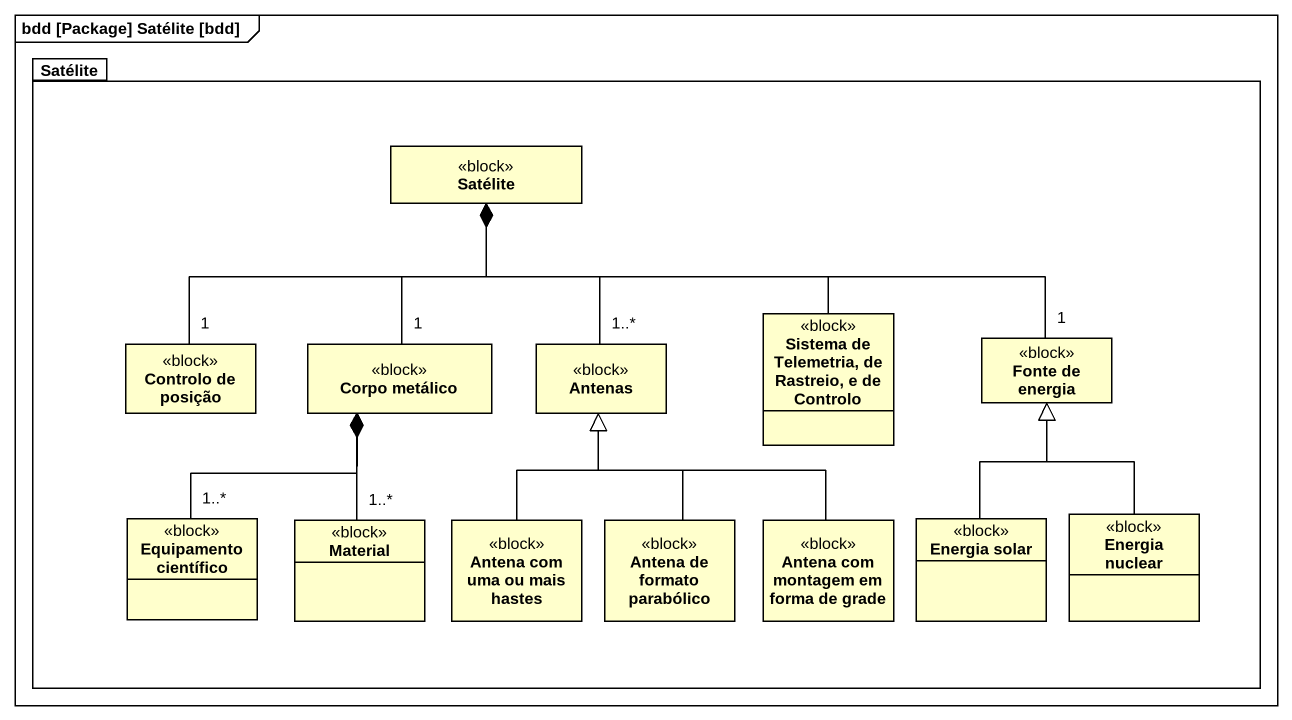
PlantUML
@startuml
mainframe bdd [Package] Satélite [bdd]
hide circle
hide empty members
package Satélite {
  class "Satélite" as Satélite_2 <<block>>
  class "Sistema de Telemetria, de Rastreio, e de Controlo" as Sistema_de_Telemetria_de <<block>>
  class "Controlo de posição" as Controlo_de_posição <<block>>
  class "Corpo metálico" as Corpo_metálico <<block>>
  class Antenas <<block>>
  class "Fonte de energia" as Fonte_de_energia <<block>>
  class "Equipamento científico" as Equipamento_científico <<block>>
  class Material <<block>>
  class "Antena com uma ou mais hastes" as Antena_com_uma_ou_mais <<block>>
  class "Antena de formato parabólico" as Antena_de_formato_parabólico <<block>>
  class "Antena com montagem em forma de grade" as Antena_com_montagem_em <<block>>
  class "Energia solar" as Energia_solar <<block>>
  class "Energia nuclear" as Energia_nuclear <<block>>
}
Sistema_de_Telemetria_de -left-* Satélite_2
Controlo_de_posição "1" -up-* Satélite_2
Corpo_metálico "1" -up-* Satélite_2
Antenas "1..*" -up-* Satélite_2
Fonte_de_energia "1" -left-* Satélite_2
Equipamento_científico "1..*" -up-* Corpo_metálico
Material "1..*" -up-* Corpo_metálico
Antena_com_uma_ou_mais -up-|> Antenas
Antena_de_formato_parabólico -up-|> Antenas
Antena_com_montagem_em -up-|> Antenas
Energia_solar -up-|> Fonte_de_energia
Energia_nuclear -up-|> Fonte_de_energia
@enduml
